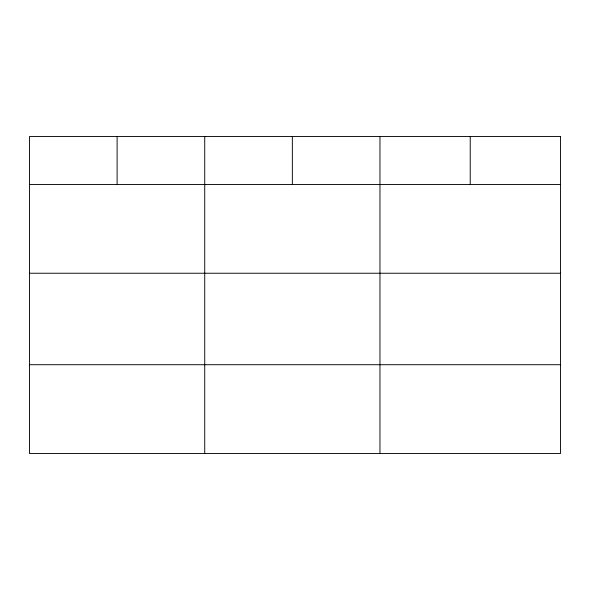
<?xml version="1.0" encoding="UTF-8"?>
<svg xmlns="http://www.w3.org/2000/svg" width="590" height="590" viewBox="0 0 590 590"><rect width="100%" height="100%" fill="white"/><g stroke="black" fill="none" stroke-linecap="round" stroke-linejoin="round"><path stroke-width="0.89" d="M29.5 184.449L560.5 184.449M29.5 273.236L560.5 273.236M29.5 364.716L560.5 364.716M470.23 136.497L470.23 184.449M379.96 136.497L379.96 453.503M292.345 136.497L292.345 184.449M204.73 136.497L204.73 453.503M117.115 136.497L117.115 184.449M560.5 136.497L29.5 136.497L29.5 453.503L560.5 453.503L560.5 136.497"/></g></svg>
